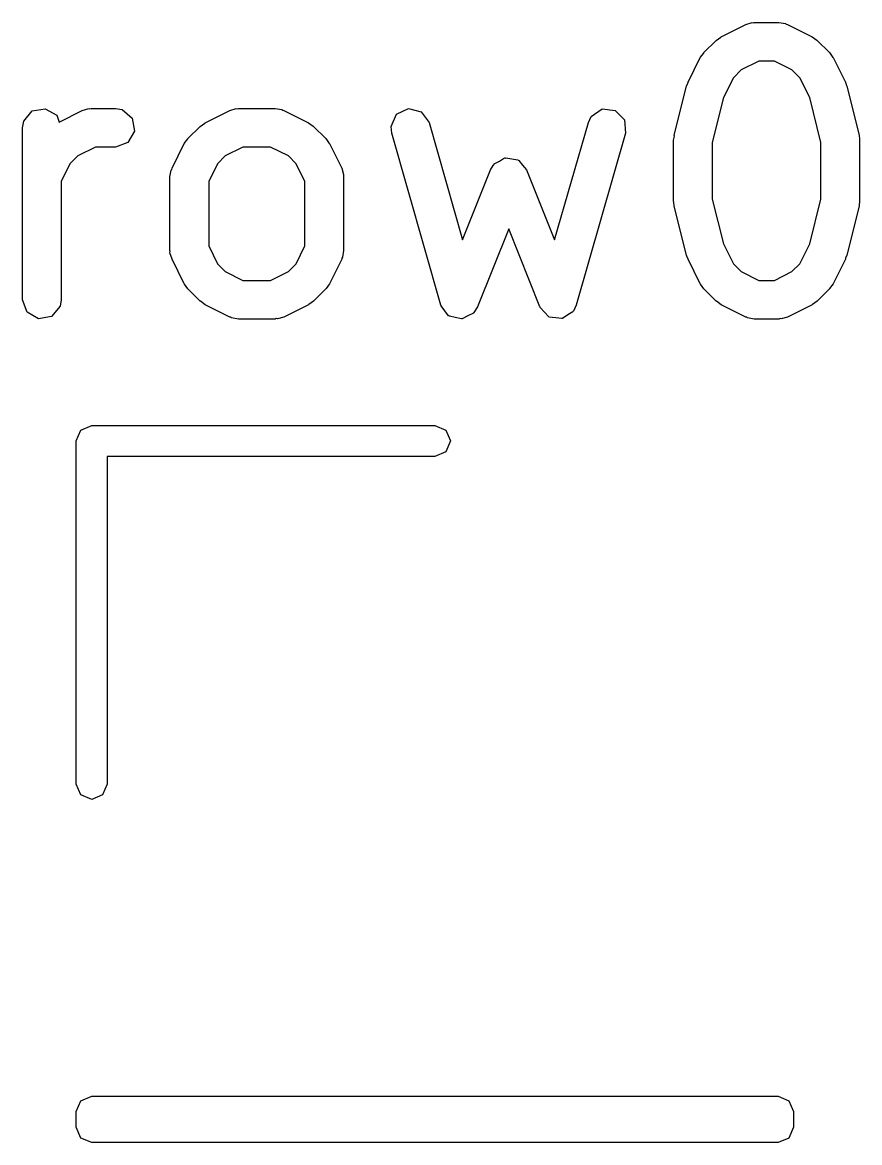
# Model space of a CAD drawing. Extents: x 128.4 to 208.6, y -114.5 to -26.6.
# Drawn here: x 205.401 to 208.646, y -37.89 to -33.547 of the extents above; entities that cross this region are included whole.
import ezdxf

# ---------------------------------------------------------------- set-up
doc = ezdxf.new("R2010")
doc.units = 0
doc.layers.add('BLACK', color=7, linetype='CONTINUOUS')

msp = doc.modelspace()

# ---------------------------------------------------------------- linework, layer by layer
at = {"layer": 'BLACK', "linetype": 'CONTINUOUS'}
for p, q in [((208.109, -33.6029), (208.205, -33.5553)), ((208.205, -33.5553), (208.23, -33.5479)), ((208.23, -33.5479), (208.234, -33.5489)), ((208.234, -33.5489), (208.238, -33.5474)), ((208.238, -33.5474), (208.333, -33.5474)), ((208.333, -33.5474), (208.359, -33.5519)), ((208.359, -33.5519), (208.362, -33.5548)), ((208.362, -33.5548), (208.367, -33.5553)), ((208.367, -33.5553), (208.462, -33.6029)), ((208.09, -33.617), (208.108, -33.6041)), ((208.108, -33.6041), (208.109, -33.6029)), ((208.462, -33.6029), (208.48, -33.6163)), ((208.042, -33.6646), (208.09, -33.617)), ((208.48, -33.6163), (208.482, -33.617)), ((208.482, -33.617), (208.529, -33.6646)), ((207.981, -33.7793), (208.028, -33.6841)), ((208.028, -33.6841), (208.042, -33.6661)), ((208.042, -33.6661), (208.042, -33.6646)), ((208.256, -33.6974), (208.187, -33.7316)), ((208.316, -33.6974), (208.256, -33.6974)), ((208.384, -33.7316), (208.316, -33.6974)), ((208.529, -33.6646), (208.542, -33.683)), ((208.542, -33.683), (208.543, -33.6841)), ((208.543, -33.6841), (208.591, -33.7793)), ((208.187, -33.7316), (208.157, -33.762)), ((208.415, -33.762), (208.384, -33.7316)), ((207.975, -33.7947), (207.98, -33.7828)), ((207.98, -33.7828), (207.981, -33.7793)), ((208.157, -33.762), (208.118, -33.839)), ((208.453, -33.839), (208.415, -33.762)), ((208.591, -33.7793), (208.595, -33.7917)), ((207.927, -33.9851), (207.975, -33.7947)), ((208.595, -33.7917), (208.597, -33.7947)), ((208.597, -33.7947), (208.644, -33.9851)), ((208.118, -33.839), (208.075, -34.0126)), ((208.496, -34.0126), (208.453, -33.839)), ((205.406, -33.9301), (205.439, -33.8908)), ((205.439, -33.8908), (205.489, -33.8819)), ((205.489, -33.8819), (205.534, -33.9075)), ((205.534, -33.9075), (205.543, -33.9336)), ((205.543, -33.9336), (205.633, -33.8886)), ((205.633, -33.8886), (205.658, -33.8812)), ((205.658, -33.8812), (205.662, -33.8822)), ((205.662, -33.8822), (205.667, -33.8807)), ((205.667, -33.8807), (205.762, -33.8807)), ((205.762, -33.8807), (205.788, -33.8852)), ((205.788, -33.8852), (205.827, -33.9182)), ((206.109, -33.9363), (206.205, -33.8886)), ((206.205, -33.8886), (206.23, -33.8812)), ((206.23, -33.8812), (206.234, -33.8822)), ((206.234, -33.8822), (206.238, -33.8807)), ((206.238, -33.8807), (206.381, -33.8807)), ((206.381, -33.8807), (206.407, -33.8852)), ((206.407, -33.8852), (206.41, -33.8881)), ((206.41, -33.8881), (206.414, -33.8886)), ((206.414, -33.8886), (206.51, -33.9363)), ((206.83, -33.9504), (206.851, -33.9036)), ((206.851, -33.9036), (206.897, -33.8811)), ((206.897, -33.8811), (206.947, -33.8936)), ((206.947, -33.8936), (206.977, -33.9351)), ((207.595, -33.9351), (207.606, -33.9117)), ((207.606, -33.9117), (207.648, -33.883)), ((207.648, -33.883), (207.699, -33.8883)), ((207.699, -33.8883), (207.735, -33.9251)), ((205.401, -33.9557), (205.406, -33.9301)), ((205.401, -34.6224), (205.401, -33.9557)), ((205.827, -33.9182), (205.836, -33.9687)), ((206.042, -33.9979), (206.09, -33.9503)), ((206.09, -33.9503), (206.108, -33.9374)), ((206.108, -33.9374), (206.109, -33.9363)), ((206.51, -33.9363), (206.528, -33.9496)), ((206.528, -33.9496), (206.529, -33.9503)), ((206.529, -33.9503), (206.577, -33.9979)), ((206.833, -33.9763), (206.83, -33.9504)), ((206.977, -33.9351), (207.107, -34.3908)), ((207.464, -34.3908), (207.595, -33.9351)), ((207.735, -33.9251), (207.739, -33.9763)), ((205.836, -33.9687), (205.81, -34.0132)), ((206.028, -34.0174), (206.042, -33.9994)), ((206.042, -33.9994), (206.042, -33.9979)), ((206.577, -33.9979), (206.59, -34.0163)), ((207.023, -34.643), (206.833, -33.9763)), ((207.739, -33.9763), (207.548, -34.643)), ((207.925, -34.0033), (207.928, -33.9886)), ((207.928, -33.9886), (207.927, -33.9851)), ((208.644, -33.9851), (208.645, -34.0001)), ((208.645, -34.0001), (208.646, -34.0033)), ((205.684, -34.0307), (205.616, -34.065)), ((205.762, -34.0307), (205.684, -34.0307)), ((205.81, -34.0132), (205.762, -34.0307)), ((205.981, -34.1126), (206.028, -34.0174)), ((206.256, -34.0307), (206.187, -34.065)), ((206.363, -34.0307), (206.256, -34.0307)), ((206.432, -34.065), (206.363, -34.0307)), ((206.59, -34.0163), (206.591, -34.0174)), ((206.591, -34.0174), (206.639, -34.1126)), ((207.925, -34.2414), (207.925, -34.0033)), ((208.075, -34.0126), (208.075, -34.2322)), ((208.496, -34.2322), (208.496, -34.0126)), ((208.646, -34.0033), (208.646, -34.2414)), ((205.616, -34.065), (205.585, -34.0954)), ((206.187, -34.065), (206.157, -34.0954)), ((206.462, -34.0954), (206.432, -34.065)), ((207.23, -34.0962), (207.25, -34.0851)), ((207.25, -34.0851), (207.27, -34.0728)), ((207.27, -34.0728), (207.273, -34.0731)), ((207.273, -34.0731), (207.275, -34.072)), ((207.275, -34.072), (207.298, -34.0767)), ((207.298, -34.0767), (207.321, -34.0801)), ((207.321, -34.0801), (207.323, -34.0819)), ((207.323, -34.0819), (207.325, -34.0824)), ((207.325, -34.0824), (207.34, -34.1009)), ((205.585, -34.0954), (205.551, -34.1639)), ((205.973, -34.1462), (205.977, -34.1205)), ((205.977, -34.1205), (205.98, -34.1171)), ((205.98, -34.1171), (205.981, -34.1126)), ((206.157, -34.0954), (206.123, -34.1639)), ((206.496, -34.1639), (206.462, -34.0954)), ((206.639, -34.1126), (206.646, -34.1376)), ((207.107, -34.3908), (207.216, -34.1183)), ((207.216, -34.1183), (207.226, -34.1025)), ((207.226, -34.1025), (207.227, -34.0998)), ((207.227, -34.0998), (207.228, -34.099)), ((207.228, -34.099), (207.23, -34.0962)), ((207.34, -34.1009), (207.355, -34.1183)), ((207.355, -34.1183), (207.464, -34.3908)), ((205.551, -34.1639), (205.551, -34.6224)), ((205.973, -34.4319), (205.973, -34.1462)), ((206.123, -34.1639), (206.123, -34.4142)), ((206.496, -34.4142), (206.496, -34.1639)), ((206.646, -34.1376), (206.645, -34.142)), ((206.645, -34.142), (206.646, -34.1462)), ((206.646, -34.1462), (206.646, -34.4319)), ((207.926, -34.2447), (207.925, -34.2414)), ((207.927, -34.2596), (207.926, -34.2447)), ((207.975, -34.4501), (207.927, -34.2596)), ((208.075, -34.2322), (208.118, -34.4057)), ((208.453, -34.4057), (208.496, -34.2322)), ((208.644, -34.2596), (208.597, -34.4501)), ((208.646, -34.2414), (208.644, -34.2562)), ((208.644, -34.2562), (208.644, -34.2596)), ((207.286, -34.3481), (207.165, -34.6502)), ((207.407, -34.6502), (207.286, -34.3481)), ((205.974, -34.4361), (205.973, -34.4319)), ((205.973, -34.4405), (205.974, -34.4361)), ((206.123, -34.4142), (206.157, -34.4827)), ((206.462, -34.4827), (206.496, -34.4142)), ((206.646, -34.4319), (206.642, -34.4576)), ((208.118, -34.4057), (208.157, -34.4827)), ((208.415, -34.4827), (208.453, -34.4057)), ((205.981, -34.4654), (205.973, -34.4405)), ((206.028, -34.5607), (205.981, -34.4654)), ((206.639, -34.4654), (206.591, -34.5607)), ((206.642, -34.4576), (206.639, -34.461)), ((206.639, -34.461), (206.639, -34.4654)), ((207.977, -34.453), (207.975, -34.4501)), ((207.981, -34.4654), (207.977, -34.453)), ((208.028, -34.5607), (207.981, -34.4654)), ((208.591, -34.4654), (208.543, -34.5607)), ((208.597, -34.4501), (208.591, -34.4619)), ((208.591, -34.4619), (208.591, -34.4654)), ((206.157, -34.4827), (206.187, -34.5131)), ((206.187, -34.5131), (206.256, -34.5474)), ((206.363, -34.5474), (206.432, -34.5131)), ((206.432, -34.5131), (206.462, -34.4827)), ((208.157, -34.4827), (208.187, -34.5131)), ((208.187, -34.5131), (208.256, -34.5474)), ((208.316, -34.5474), (208.384, -34.5131)), ((208.384, -34.5131), (208.415, -34.4827)), ((206.029, -34.5618), (206.028, -34.5607)), ((206.042, -34.5802), (206.029, -34.5618)), ((206.256, -34.5474), (206.363, -34.5474)), ((206.591, -34.5607), (206.578, -34.5787)), ((208.029, -34.5618), (208.028, -34.5607)), ((208.042, -34.5802), (208.029, -34.5618)), ((208.256, -34.5474), (208.316, -34.5474)), ((208.543, -34.5607), (208.53, -34.5787)), ((206.09, -34.6278), (206.042, -34.5802)), ((206.577, -34.5802), (206.529, -34.6278)), ((206.578, -34.5787), (206.577, -34.5802)), ((208.09, -34.6278), (208.042, -34.5802)), ((208.529, -34.5802), (208.482, -34.6278)), ((208.53, -34.5787), (208.529, -34.5802)), ((205.419, -34.6706), (205.401, -34.6224)), ((205.547, -34.648), (205.514, -34.6873)), ((205.551, -34.6224), (205.547, -34.648)), ((206.091, -34.6285), (206.09, -34.6278)), ((206.109, -34.6418), (206.091, -34.6285)), ((206.205, -34.6895), (206.109, -34.6418)), ((206.51, -34.6418), (206.414, -34.6895)), ((206.511, -34.6407), (206.51, -34.6418)), ((206.529, -34.6278), (206.511, -34.6407)), ((207.024, -34.6442), (207.023, -34.643)), ((207.024, -34.6458), (207.024, -34.6442)), ((207.039, -34.6649), (207.024, -34.6458)), ((207.165, -34.6502), (207.151, -34.6724)), ((207.408, -34.6514), (207.407, -34.6502)), ((207.408, -34.653), (207.408, -34.6514)), ((207.425, -34.6704), (207.408, -34.653)), ((207.548, -34.643), (207.537, -34.6664)), ((208.091, -34.6285), (208.09, -34.6278)), ((208.109, -34.6418), (208.091, -34.6285)), ((208.205, -34.6895), (208.109, -34.6418)), ((208.462, -34.6418), (208.367, -34.6895)), ((208.463, -34.6407), (208.462, -34.6418)), ((208.482, -34.6278), (208.463, -34.6407)), ((205.463, -34.6962), (205.419, -34.6706)), ((205.514, -34.6873), (205.463, -34.6962)), ((206.209, -34.69), (206.205, -34.6895)), ((206.212, -34.6929), (206.209, -34.69)), ((206.238, -34.6974), (206.212, -34.6929)), ((206.385, -34.6958), (206.381, -34.6974)), ((206.39, -34.6969), (206.385, -34.6958)), ((206.414, -34.6895), (206.39, -34.6969)), ((207.053, -34.6845), (207.039, -34.6649)), ((207.055, -34.6849), (207.053, -34.6845)), ((207.056, -34.6861), (207.055, -34.6849)), ((207.079, -34.6911), (207.056, -34.6861)), ((207.103, -34.697), (207.079, -34.6911)), ((207.104, -34.6963), (207.103, -34.697)), ((207.106, -34.6966), (207.104, -34.6963)), ((207.127, -34.6851), (207.106, -34.6966)), ((207.149, -34.6745), (207.127, -34.6851)), ((207.15, -34.6731), (207.149, -34.6745)), ((207.151, -34.6724), (207.15, -34.6731)), ((207.441, -34.6885), (207.425, -34.6704)), ((207.442, -34.6887), (207.441, -34.6885)), ((207.443, -34.6898), (207.442, -34.6887)), ((207.468, -34.6923), (207.443, -34.6898)), ((207.492, -34.6958), (207.468, -34.6923)), ((207.493, -34.695), (207.492, -34.6958)), ((207.494, -34.6951), (207.493, -34.695)), ((207.515, -34.6815), (207.494, -34.6951)), ((207.535, -34.6688), (207.515, -34.6815)), ((207.536, -34.6673), (207.535, -34.6688)), ((207.537, -34.6664), (207.536, -34.6673)), ((208.209, -34.69), (208.205, -34.6895)), ((208.212, -34.6929), (208.209, -34.69)), ((208.238, -34.6974), (208.212, -34.6929)), ((208.338, -34.6958), (208.333, -34.6974)), ((208.342, -34.6969), (208.338, -34.6958)), ((208.367, -34.6895), (208.342, -34.6969)), ((206.381, -34.6974), (206.238, -34.6974)), ((208.333, -34.6974), (208.238, -34.6974)), ((205.61, -35.17), (205.628, -35.1276)), ((205.628, -35.1276), (205.67, -35.11)), ((205.67, -35.11), (207, -35.11)), ((207, -35.11), (207.042, -35.1276)), ((207.042, -35.1276), (207.06, -35.17)), ((205.61, -36.5), (205.61, -35.17)), ((207.06, -35.17), (207.042, -35.2124)), ((207.042, -35.2124), (207, -35.23)), ((207, -35.23), (205.73, -35.23)), ((205.73, -35.23), (205.73, -36.5)), ((205.628, -36.5424), (205.61, -36.5)), ((205.73, -36.5), (205.712, -36.5424)), ((205.67, -36.56), (205.628, -36.5424)), ((205.712, -36.5424), (205.67, -36.56)), ((205.61, -37.77), (205.628, -37.7276)), ((205.628, -37.7276), (205.67, -37.71)), ((205.67, -37.71), (208.33, -37.71)), ((208.33, -37.71), (208.372, -37.7276)), ((208.372, -37.7276), (208.39, -37.77)), ((205.61, -37.83), (205.61, -37.77)), ((208.39, -37.77), (208.39, -37.83)), ((205.628, -37.8724), (205.61, -37.83)), ((208.39, -37.83), (208.372, -37.8724)), ((205.67, -37.89), (205.628, -37.8724)), ((208.33, -37.89), (205.67, -37.89)), ((208.372, -37.8724), (208.33, -37.89))]:
    msp.add_line(p, q, dxfattribs=at)

doc.saveas('drawing.dxf')
